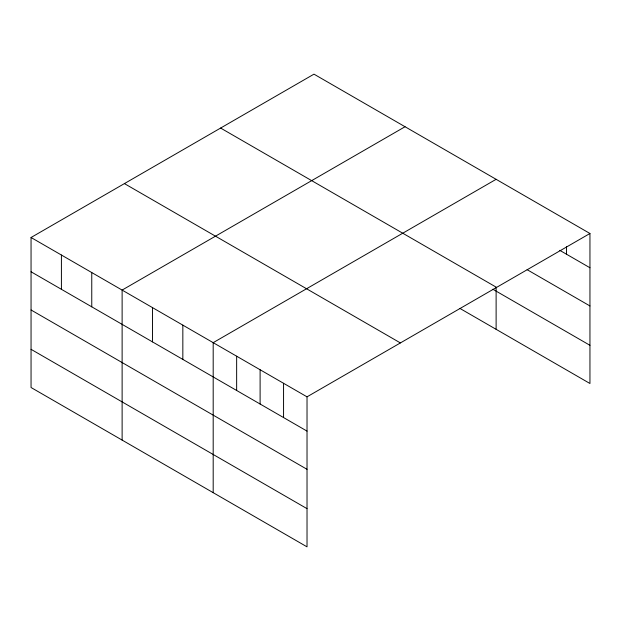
<?xml version="1.0" encoding="UTF-8"?>
<svg xmlns="http://www.w3.org/2000/svg" width="621" height="621" viewBox="0 0 621 621"><rect width="100%" height="100%" fill="white"/><g stroke="black" fill="none" stroke-linecap="round" stroke-linejoin="round"><path stroke-width="0.93" d="M589.95 233.488L307.022 396.835L307.022 546.845L31.05 387.512L31.05 237.501L313.978 74.155L589.95 233.488L589.95 383.499L460.021 308.482M405.047 126.731L122.12 290.077L122.12 440.095M496.117 179.314L213.189 342.66L213.189 492.67M559.793 250.348L589.95 267.76M527.12 269.677L589.95 305.959M220.61 128.058L496.583 287.391M492.841 289.239L589.95 345.307M124.417 183.599L400.39 342.924M31.05 237.501L307.022 396.835M31.05 271.781L307.022 431.106M31.05 309.972L307.022 469.305M31.05 349.32L307.022 508.653M566.492 246.599L566.492 254.222M496.117 287.383L496.117 329.324M283.564 383.289L283.564 417.568M260.106 369.743L260.106 404.023M236.648 356.206L236.648 390.477M182.838 325.132L182.838 359.412M152.479 307.605L152.479 341.884M91.761 272.557L91.761 306.828M61.409 255.029L61.409 289.301"/></g></svg>
